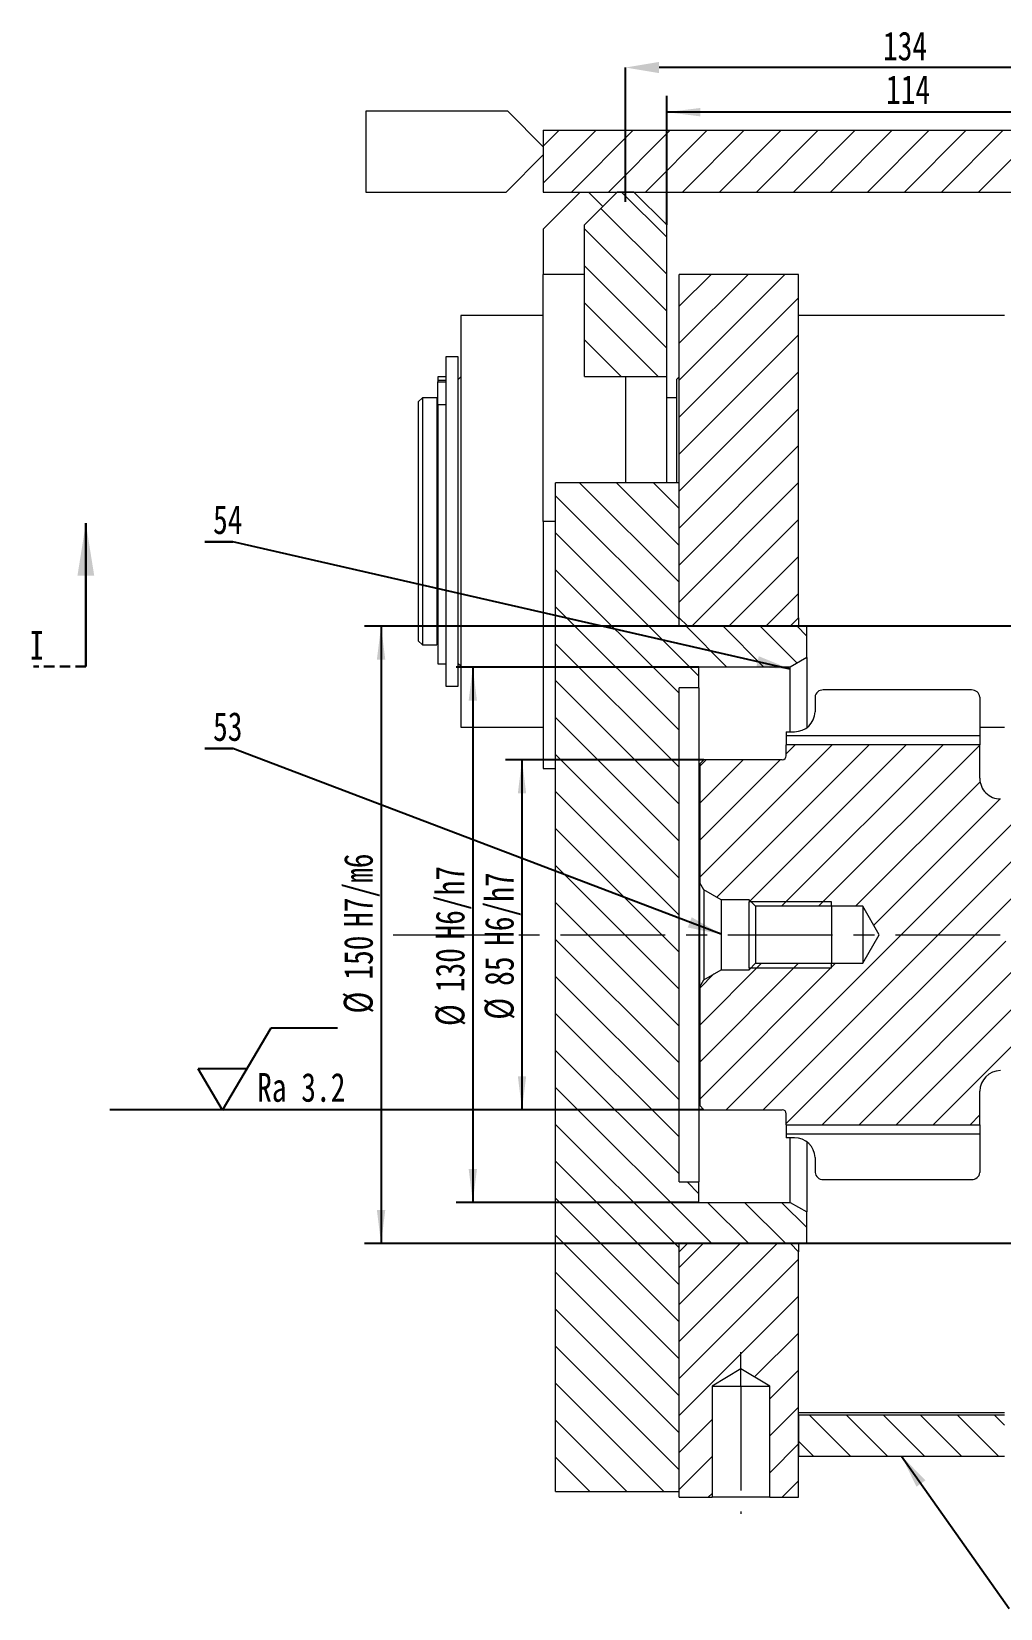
# Model space of a CAD drawing. Header units: millimetres. Extents: x -3 to 1189, y 0 to 841.
# Drawn here: x 609.5 to 727, y 287.4 to 478.9 of the extents above; entities that cross this region are included whole.
import ezdxf

# ---------------------------------------------------------------- set-up
doc = ezdxf.new("R2010")
doc.units = ezdxf.units.MM
doc.header["$PDSIZE"] = -1
for name, pattern in [('CENTER', [10.16, 6.35, -1.27, 1.27, -1.27]), ('CENTERX2', [20.32, 12.7, -2.54, 2.54, -2.54]), ('HIDDEN', [1.905, 1.27, -0.635])]:
    doc.linetypes.add(name, pattern=pattern)
doc.layers.add('10', color=7, linetype='Continuous')
doc.layers.add('图层11', color=7, linetype='CENTER')
doc.styles.add('SLDTEXTSTYLE0', font='hyswlongfangsong.ttf')
doc.styles.get("Standard").update_dxf_attribs({"font": 'hyswlongfangsong.ttf'})
doc.dimstyles.new('SLDDIMSTYLE0', dxfattribs={"dimtxt": 3.5, "dimasz": 4.08, "dimexe": 0, "dimexo": 0.0625, "dimgap": 0.875, "dimtad": 2, "dimlfac": 2, "dimrnd": 1e-09, "dimzin": 12, "dimdsep": 46, "dimtxsty": 'SLDTEXTSTYLE0', "dimsah": 1, "dimcen": 0.09, "dimadec": 0, "dimazin": 3, "dimtfac": 1, "dimtofl": 0, "dimtmove": 0, "dimatfit": 3, "dimfxl": 1, "dimfrac": 2, "dimtolj": 1, "dimtzin": 12, "dimarcsym": 0})
doc.dimstyles.new('SLDDIMSTYLE3', dxfattribs={"dimtxt": 0.18, "dimasz": 4.08, "dimexe": 0, "dimexo": 0.0625, "dimgap": 0, "dimtad": 0, "dimtih": 1, "dimtoh": 1, "dimdec": 0, "dimrnd": 1e-09, "dimzin": 0, "dimdsep": 46, "dimtxsty": 'Standard', "dimsah": 1, "dimcen": 0.09, "dimadec": 0, "dimazin": 0, "dimtfac": 4.08, "dimtdec": 0, "dimtofl": 0, "dimtmove": 0, "dimatfit": 3, "dimfxl": 1, "dimfrac": 2, "dimtolj": 1, "dimtzin": 0, "dimarcsym": 0})
doc.dimstyles.new('SLDDIMSTYLE8', dxfattribs={"dimtxt": 3.5, "dimasz": 4.08, "dimexe": 0, "dimexo": 0.0625, "dimgap": 0.875, "dimtad": 2, "dimlfac": 2, "dimrnd": 1e-09, "dimzin": 12, "dimdsep": 46, "dimtxsty": 'SLDTEXTSTYLE0', "dimsah": 1, "dimcen": 0.09, "dimadec": 0, "dimazin": 3, "dimtfac": 1, "dimtofl": 0, "dimtmove": 0, "dimatfit": 3, "dimfxl": 1, "dimfrac": 2, "dimtolj": 1, "dimarcsym": 0})

# ---------------------------------------------------------------- blocks, each defined once
blk = doc.blocks.new('_D_34')
at = {"layer": '10'}
for p, q in [((686.54, 455.44), (686.54, 471.14)), ((743.54, 455.44), (743.54, 471.14)), ((743.54, 469.14), (686.54, 469.14))]:
    blk.add_line(p, q, dxfattribs=at)
for points in [[(686.54, 469.14), (690.62, 468.63), (690.62, 469.65)], [(743.54, 469.14), (739.46, 469.65), (739.46, 468.63)]]:
    blk.add_solid(points, dxfattribs=at)
at = {"layer": '10', "insert": (713.15, 473.65), "char_height": 3.5, "attachment_point": 1, "style": 'SLDTEXTSTYLE0'}
blk.add_mtext('114', dxfattribs=at)
blk = doc.blocks.new('_D_35')
at = {"layer": '10', "color": 0, "lineweight": -2}
for p, q in [((681.54, 458.25), (681.54, 474.56)), ((744.46, 474.56), (685.62, 474.56)), ((748.54, 457.55), (748.54, 474.56))]:
    blk.add_line(p, q, dxfattribs=at)
at = {"layer": '10', "color": 0}
for points in [[(685.62, 475.24), (685.62, 473.88), (681.54, 474.56)], [(744.46, 475.24), (744.46, 473.88), (748.54, 474.56)]]:
    blk.add_solid(points, dxfattribs=at)
at = {"layer": 'Defpoints', "color": 0}
for p in [(681.54, 474.56), (681.54, 458.19), (748.54, 457.49)]:
    blk.add_point(p, dxfattribs=at)
at = {"layer": '10', "color": 0, "insert": (715.46, 478.93), "char_height": 3.5, "attachment_point": 2, "style": 'SLDTEXTSTYLE0'}
blk.add_mtext('\\A1;134', dxfattribs=at)
blk = doc.blocks.new('_D_36')
at = {"layer": '10'}
for p, q in [((691.04, 390.49), (666.97, 390.49)), ((668.97, 390.49), (668.97, 347.99)), ((691.04, 347.99), (666.97, 347.99))]:
    blk.add_line(p, q, dxfattribs=at)
for points in [[(668.97, 390.49), (668.47, 386.41), (669.48, 386.41)], [(668.97, 347.99), (669.48, 352.07), (668.47, 352.07)]]:
    blk.add_solid(points, dxfattribs=at)
at = {"layer": '10', "char_height": 3.5, "attachment_point": 1, "rotation": 90, "style": 'SLDTEXTSTYLE0'}
for s, insert in [(' H6/h7', (664.46, 366.11)), ('85', (664.46, 363.04)), ('%%c', (664.45, 358.93))]:
    blk.add_mtext(s, dxfattribs=dict(at, insert=insert))
blk = doc.blocks.new('_D_37')
at = {"layer": '10'}
for p, q in [((690.44, 401.74), (661, 401.74)), ((663, 401.74), (663, 336.74)), ((690.44, 336.74), (661, 336.74))]:
    blk.add_line(p, q, dxfattribs=at)
for points in [[(663, 401.74), (662.5, 397.66), (663.51, 397.66)], [(663, 336.74), (663.51, 340.82), (662.5, 340.82)]]:
    blk.add_solid(points, dxfattribs=at)
at = {"layer": '10', "char_height": 3.5, "attachment_point": 1, "rotation": 90, "style": 'SLDTEXTSTYLE0'}
for s, insert in [(' H6/h7', (658.49, 366.88)), ('130', (658.49, 362.27)), ('%%c', (658.48, 358.16))]:
    blk.add_mtext(s, dxfattribs=dict(at, insert=insert))
blk = doc.blocks.new('_D_40')
at = {"layer": '10'}
for p, q in [((728.54, 406.74), (649.87, 406.74)), ((651.87, 406.74), (651.87, 331.74)), ((728.54, 331.74), (649.87, 331.74))]:
    blk.add_line(p, q, dxfattribs=at)
for points in [[(651.87, 406.74), (651.36, 402.66), (652.38, 402.66)], [(651.87, 331.74), (652.38, 335.82), (651.36, 335.82)]]:
    blk.add_solid(points, dxfattribs=at)
at = {"layer": '10', "char_height": 3.5, "attachment_point": 1, "rotation": 90, "style": 'SLDTEXTSTYLE0'}
for s, insert in [(' H7/m6', (647.36, 368.4)), ('150', (647.36, 363.79)), ('%%c', (647.34, 359.68))]:
    blk.add_mtext(s, dxfattribs=dict(at, insert=insert))
blk = doc.blocks.new('SW_NOTE_55')
at = {"layer": '10', "color": 0}
for p, q in [((-3.4, 0), (0, 0)), ((0, 0), (-3.4, 0)), ((-3.4, 0), (0, 0)), ((0, 0), (-3.4, 0)), ((-3.4, 0), (0, 0)), ((0, 0), (-3.4, 0))]:
    blk.add_line(p, q, dxfattribs=at)
at = {"layer": '10', "color": 0, "insert": (-0.61, 4.44), "char_height": 3.5, "attachment_point": 2, "style": 'SLDTEXTSTYLE0'}
blk.add_mtext('53', dxfattribs=at)
blk = doc.blocks.new('SW_NOTE_56')
at = {"layer": '10', "color": 0}
for p, q in [((-3.4, 0), (0, 0)), ((0, 0), (-3.4, 0)), ((-3.4, 0), (0, 0)), ((0, 0), (-3.4, 0)), ((-3.4, 0), (0, 0)), ((0, 0), (-3.4, 0))]:
    blk.add_line(p, q, dxfattribs=at)
at = {"layer": '10', "color": 0, "insert": (-0.61, 4.44), "char_height": 3.5, "attachment_point": 2, "style": 'SLDTEXTSTYLE0'}
blk.add_mtext('54', dxfattribs=at)
blk = doc.blocks.new('SW_SFSYMBOL_4')
at = {"layer": '10', "color": 0}
for p, q in [((-4.2, 0), (1.7, 10)), ((1.7, 10), (9.75, 10)), ((-4.2, 0), (-7.15, 5)), ((-1.25, 5), (-7.15, 5))]:
    blk.add_line(p, q, dxfattribs=at)
at = {"layer": '10', "color": 0, "insert": (0, 4.51), "char_height": 3.5, "attachment_point": 1, "style": 'SLDTEXTSTYLE0'}
blk.add_mtext('Ra 3.2', dxfattribs=at)

msp = doc.modelspace()

# ---------------------------------------------------------------- hatches: boundary and pattern name
at = {"linetype": 'Continuous', "lineweight": 0}
h = msp.add_hatch(dxfattribs=at)
h.set_pattern_fill('ANSI31', style=0)
h.paths.add_polyline_path([(671.5391, 466.9445), (671.5391, 459.4445), (758.5391, 459.4445), (758.5391, 466.9445)], flags=0)
h = msp.add_hatch(dxfattribs=at)
h.set_pattern_fill('ANSI31', angle=90, style=0)
h.paths.add_polyline_path([(686.5391, 455.4445), (682.5391, 459.4445), (680.5391, 459.4445), (676.5391, 455.4445), (676.5391, 437.0445), (686.5391, 437.0445)], flags=0)
h = msp.add_hatch(dxfattribs=at)
h.set_pattern_fill('ANSI31', style=0)
h.paths.add_polyline_path([(701.5392, 406.7445), (702.5391, 407.7443), (702.5391, 449.4445), (688.0391, 449.4445), (688.0391, 407.7443), (689.0389, 406.7445)], flags=0)
h = msp.add_hatch(dxfattribs=at)
h.set_pattern_fill('ANSI31', angle=90, style=0)
h.paths.add_polyline_path([(690.4391, 339.2445), (688.0391, 339.2445), (688.0391, 399.2445), (690.4391, 399.2445), (690.4391, 401.7445), (701.539, 401.7445), (703.5391, 402.8992), (703.5391, 406.7445), (688.0391, 406.7445), (688.0391, 424.1445), (673.0391, 424.1445), (673.0391, 301.6445), (688.0391, 301.6445), (688.0391, 331.7445), (703.5391, 331.7445), (703.5391, 335.5898), (701.539, 336.7445), (690.4391, 336.7445)], flags=0)
h = msp.add_hatch(dxfattribs=at)
h.set_pattern_fill('ANSI31', style=0)
edge = h.paths.add_edge_path(flags=0)
edge.add_line((749.0391, 375.5695), (749.0391, 381.2445))
edge.add_line((749.0391, 381.2445), (748.5391, 381.7445))
edge.add_line((748.5391, 381.7445), (733.0391, 381.7445))
edge.add_line((733.0391, 381.7445), (733.0391, 383.7445))
edge.add_line((733.0391, 383.7445), (732.5391, 384.2445))
edge.add_line((732.5391, 384.2445), (727.0391, 384.2445))
edge.add_line((727.0391, 384.2445), (727.0391, 385.7445))
edge.add_arc((727.0391, 388.2445), 2.5, 179.999915, 270, ccw=False)
edge.add_line((724.5391, 388.2445), (724.5391, 392.3065))
edge.add_line((724.5391, 392.3065), (701.0391, 392.3065))
edge.add_line((701.0391, 392.3065), (701.0391, 390.9945))
edge.add_arc((700.5391, 390.9945), 0.5, 270, 359.99993, ccw=False)
edge.add_line((700.5391, 390.4945), (691.0391, 390.4945))
edge.add_line((691.0391, 390.4945), (690.5391, 389.9945))
edge.add_line((690.5391, 389.9945), (690.5391, 375.5695))
edge.add_line((690.5391, 375.5695), (691.0361, 374.7087))
edge.add_line((691.0361, 374.7087), (693.1391, 373.4945))
edge.add_line((693.1391, 373.4945), (696.5391, 373.4945))
edge.add_line((696.5391, 373.4945), (697.3303, 372.7032))
edge.add_line((697.3303, 372.7032), (710.3303, 372.7032))
edge.add_line((710.3303, 372.7032), (712.3272, 369.2445))
edge.add_line((712.3272, 369.2445), (710.3303, 365.7857))
edge.add_line((710.3303, 365.7857), (697.3303, 365.7857))
edge.add_line((697.3303, 365.7857), (696.5391, 364.9945))
edge.add_line((696.5391, 364.9945), (693.1391, 364.9945))
edge.add_line((693.1391, 364.9945), (691.0361, 363.7803))
edge.add_line((691.0361, 363.7803), (690.5391, 362.9195))
edge.add_line((690.5391, 362.9195), (690.5391, 348.4945))
edge.add_line((690.5391, 348.4945), (691.0391, 347.9945))
edge.add_line((691.0391, 347.9945), (700.5391, 347.9945))
edge.add_arc((700.5391, 347.4945), 0.5, 0, 90, ccw=False)
edge.add_line((701.0391, 347.4945), (701.0391, 346.1825))
edge.add_line((701.0391, 346.1825), (724.5391, 346.1825))
edge.add_line((724.5391, 346.1825), (724.5391, 350.2445))
edge.add_arc((727.0391, 350.2445), 2.5, 90, 180, ccw=False)
edge.add_line((727.0391, 352.7445), (727.0391, 354.2445))
edge.add_line((727.0391, 354.2445), (732.5391, 354.2445))
edge.add_line((732.5391, 354.2445), (733.0391, 354.7445))
edge.add_line((733.0391, 354.7445), (733.0391, 356.7445))
edge.add_line((733.0391, 356.7445), (748.5391, 356.7445))
edge.add_line((748.5391, 356.7445), (749.0391, 357.2445))
edge.add_line((749.0391, 357.2445), (749.0391, 362.9195))
edge.add_line((749.0391, 362.9195), (748.5421, 363.7803))
edge.add_line((748.5421, 363.7803), (746.4391, 364.9945))
edge.add_line((746.4391, 364.9945), (743.0391, 364.9945))
edge.add_line((743.0391, 364.9945), (742.2478, 365.7857))
edge.add_line((742.2478, 365.7857), (729.2478, 365.7857))
edge.add_line((729.2478, 365.7857), (727.2509, 369.2445))
edge.add_line((727.2509, 369.2445), (729.2478, 372.7032))
edge.add_line((729.2478, 372.7032), (742.2478, 372.7032))
edge.add_line((742.2478, 372.7032), (743.0391, 373.4945))
edge.add_line((743.0391, 373.4945), (746.4391, 373.4945))
edge.add_line((746.4391, 373.4945), (748.5421, 374.7087))
edge.add_line((748.5421, 374.7087), (749.0391, 375.5695))
h = msp.add_hatch(dxfattribs=at)
h.set_pattern_fill('ANSI31', style=0)
h.paths.add_polyline_path([(699.0391, 314.4445), (699.0391, 300.9445), (702.5391, 300.9445), (702.5391, 330.7446), (701.5392, 331.7445), (689.0389, 331.7445), (688.0391, 330.7446), (688.0391, 300.9445), (692.0391, 300.9445), (692.0391, 314.4445), (695.5391, 316.5475)], flags=0)
h = msp.add_hatch(dxfattribs=at)
h.set_pattern_fill('ANSI31', angle=90, style=0)
h.paths.add_polyline_path([(702.5391, 310.9445), (702.5391, 305.9445), (727.5391, 305.9445), (727.5391, 310.9445)], flags=0)

# ---------------------------------------------------------------- linework, layer by layer
at = {"color": 7, "linetype": 'Continuous', "lineweight": 15}
for p, q in [((667.2391, 469.2445), (650.0391, 469.2445)), ((650.0391, 469.2445), (650.0391, 459.4445)), ((671.5391, 464.9445), (667.2391, 469.2445)), ((671.5391, 466.9445), (758.5391, 466.9445)), ((671.5391, 466.9445), (671.5391, 459.4445)), ((667.0391, 459.4445), (671.5391, 463.9445)), ((650.0391, 459.4445), (667.0391, 459.4445)), ((671.5391, 459.4445), (758.5391, 459.4445)), ((676.0391, 459.4445), (671.5391, 454.9445)), ((680.5391, 459.4445), (676.5391, 455.4445)), ((677.0391, 459.4445), (678.7891, 457.6945)), ((682.5391, 459.4445), (680.5391, 459.4445)), ((686.5391, 455.4445), (682.5391, 459.4445)), ((671.5391, 454.9445), (671.5391, 449.4445)), ((676.5391, 437.0445), (676.5391, 455.4445)), ((686.5391, 437.0445), (686.5391, 455.4445)), ((676.5391, 449.4445), (671.5391, 449.4445)), ((671.5391, 419.4445), (671.5391, 449.4445)), ((688.0391, 407.7443), (688.0391, 449.4445)), ((702.5391, 449.4445), (688.0391, 449.4445)), ((702.5391, 407.7443), (702.5391, 449.4445)), ((671.5391, 444.4445), (661.5391, 444.4445)), ((661.5391, 444.4445), (661.5391, 394.4445)), ((727.5391, 444.4445), (702.5391, 444.4445)), ((661.2391, 439.4445), (659.7391, 439.4445)), ((659.7391, 439.4445), (659.7391, 399.4445)), ((661.2391, 399.4445), (661.2391, 439.4445)), ((659.7391, 437.0143), (658.7391, 437.0143)), ((658.7391, 437.0143), (658.7391, 436.5864)), ((661.5391, 436.9945), (661.2391, 436.6945)), ((676.5391, 437.0445), (686.5391, 437.0445)), ((681.5391, 437.0445), (681.5391, 424.1445)), ((686.5391, 424.1445), (686.5391, 437.0445)), ((688.0391, 436.9945), (687.7391, 436.6945)), ((687.7391, 436.6945), (687.7391, 424.1445)), ((658.7391, 436.5864), (659.7391, 436.5864)), ((658.7391, 436.5864), (658.7391, 436.4093)), ((658.7391, 436.4093), (659.7391, 436.4093)), ((658.7391, 433.6123), (658.7391, 436.4093)), ((656.8891, 434.4445), (656.3891, 433.9444)), ((656.3891, 433.9444), (656.3891, 404.9445)), ((658.6391, 434.4445), (656.8891, 434.4445)), ((656.8891, 434.4445), (656.8891, 404.4445)), ((658.6391, 434.4445), (658.6391, 404.4445)), ((658.7391, 433.6945), (658.6391, 433.6945)), ((659.7391, 433.6123), (658.7391, 433.6123)), ((658.7391, 433.6123), (658.7391, 402.1345)), ((687.7391, 434.4445), (686.5391, 434.4445)), ((688.0391, 424.1445), (673.0391, 424.1445)), ((673.0391, 301.6445), (673.0391, 424.1445)), ((688.0391, 406.7445), (688.0391, 424.1445)), ((671.5391, 419.4445), (671.5391, 389.4445)), ((689.0389, 406.7445), (688.0391, 407.7443)), ((703.5391, 406.7445), (688.0391, 406.7445)), ((701.5392, 406.7445), (689.0389, 406.7445)), ((702.5391, 407.7443), (701.5392, 406.7445)), ((702.5391, 407.7443), (702.5391, 406.7445)), ((703.5391, 402.8992), (703.5391, 406.7445)), ((656.3891, 404.9445), (656.8891, 404.4445)), ((656.8891, 404.4445), (658.6391, 404.4445)), ((658.6391, 405.1945), (658.7391, 405.1945)), ((661.2391, 402.1945), (661.5391, 401.8945)), ((703.5391, 402.8992), (701.539, 401.7445)), ((703.5391, 402.8992), (703.5391, 394.4429)), ((658.7391, 402.1345), (659.7391, 402.1345)), ((701.539, 401.7445), (690.4391, 401.7445)), ((690.4391, 399.2445), (690.4391, 401.7445)), ((701.539, 393.9075), (701.539, 401.7445)), ((659.7391, 399.4445), (661.2391, 399.4445)), ((690.4391, 399.2445), (688.0391, 399.2445)), ((688.0391, 339.2445), (688.0391, 399.2445)), ((690.4391, 399.2445), (690.4391, 339.2445)), ((723.5391, 398.9741), (705.5391, 398.9741)), ((704.5391, 398.1054), (704.5391, 396.3062)), ((724.5391, 398.1054), (724.5391, 393.4619)), ((661.5391, 394.4445), (671.5391, 394.4445)), ((701.0391, 393.9075), (702.0391, 393.9075)), ((701.0391, 393.9075), (701.0391, 393.4619)), ((701.0391, 393.4619), (724.5391, 393.4619)), ((701.0391, 393.4619), (701.0391, 392.3065)), ((703.5391, 394.4445), (703.5481, 394.4445)), ((724.5391, 394.4445), (727.5391, 394.4445)), ((724.5391, 393.4619), (724.5391, 392.3065)), ((724.5391, 392.3065), (701.0391, 392.3065)), ((701.0391, 390.9945), (701.0391, 392.3065)), ((724.5391, 388.2445), (724.5391, 392.3065)), ((671.5391, 389.4445), (673.0391, 389.4445)), ((691.0391, 390.4945), (690.5391, 389.9945)), ((690.5391, 389.9945), (690.5391, 375.5695)), ((700.5391, 390.4945), (691.0391, 390.4945)), ((691.0361, 374.7087), (690.5391, 375.5695)), ((690.5391, 362.9195), (690.5391, 375.5695)), ((693.1391, 373.4945), (691.0361, 374.7087)), ((691.0361, 374.7087), (691.0361, 363.7803)), ((696.5391, 373.4945), (693.1391, 373.4945)), ((693.1391, 373.4945), (693.1391, 364.9945)), ((697.3303, 372.7032), (696.5391, 373.4945)), ((696.5391, 373.4945), (696.5391, 373.2445)), ((696.5391, 365.2445), (696.5391, 373.2445)), ((706.5391, 373.2445), (696.5391, 373.2445)), ((710.3303, 372.7032), (697.3303, 372.7032)), ((697.3303, 372.7032), (697.3303, 365.7857)), ((706.5391, 372.7033), (706.5391, 373.2445)), ((706.5391, 372.7033), (706.5391, 372.6995)), ((706.5391, 372.6995), (706.5391, 365.7857)), ((712.3272, 369.2445), (710.3303, 372.7032)), ((710.3303, 372.7032), (710.3303, 365.7857)), ((710.3303, 365.7857), (712.3272, 369.2445)), ((696.5391, 364.9945), (697.3303, 365.7857)), ((697.3303, 365.7857), (710.3303, 365.7857)), ((706.5391, 365.2445), (706.5391, 365.7857)), ((691.0361, 363.7803), (693.1391, 364.9945)), ((693.1391, 364.9945), (696.5391, 364.9945)), ((696.5391, 365.2445), (706.5391, 365.2445)), ((696.5391, 365.2445), (696.5391, 364.9945)), ((690.5391, 362.9195), (691.0361, 363.7803)), ((690.5391, 362.9195), (690.5391, 348.4945)), ((724.5391, 346.1825), (724.5391, 350.2445)), ((690.5391, 348.4945), (691.0391, 347.9945)), ((691.0391, 347.9945), (700.5391, 347.9945)), ((701.0391, 346.1825), (701.0391, 347.4945)), ((701.0391, 346.1825), (724.5391, 346.1825)), ((701.0391, 346.1825), (701.0391, 345.0303)), ((724.5391, 345.0303), (701.0391, 345.0303)), ((701.0391, 345.0303), (701.0391, 344.5848)), ((724.5391, 346.1825), (724.5391, 345.0303)), ((724.5391, 345.0303), (724.5391, 340.3909)), ((702.0391, 344.5848), (701.0391, 344.5848)), ((701.539, 336.7445), (701.539, 344.5848)), ((703.5391, 344.0416), (703.5391, 335.5898)), ((704.5391, 342.1879), (704.5391, 340.3909)), ((688.0391, 339.2445), (690.4391, 339.2445)), ((690.4391, 336.7445), (690.4391, 339.2445)), ((705.5391, 339.5236), (723.5391, 339.5236)), ((690.4391, 336.7445), (701.539, 336.7445)), ((701.539, 336.7445), (703.5391, 335.5898)), ((703.5391, 331.7445), (703.5391, 335.5898)), ((688.0391, 331.7445), (703.5391, 331.7445)), ((688.0391, 301.6445), (688.0391, 331.7445)), ((688.0391, 330.7446), (689.0389, 331.7445)), ((689.0389, 331.7445), (701.5392, 331.7445)), ((701.5392, 331.7445), (702.5391, 330.7446)), ((702.5391, 331.7445), (702.5391, 330.7446)), ((688.0391, 300.9445), (688.0391, 330.7446)), ((702.5391, 300.9445), (702.5391, 330.7446)), ((695.5391, 316.5475), (692.0391, 314.4445)), ((699.0391, 314.4445), (695.5391, 316.5475)), ((692.0391, 314.4445), (692.0391, 300.9445)), ((692.0391, 314.4445), (699.0391, 314.4445)), ((699.0391, 300.9445), (699.0391, 314.4445)), ((727.5391, 311.1813), (702.5391, 311.1813)), ((702.5391, 310.9445), (727.5391, 310.9445)), ((702.5391, 310.9445), (702.5391, 305.9445)), ((702.5391, 305.9445), (727.5391, 305.9445)), ((673.0391, 301.6445), (688.0391, 301.6445)), ((688.0391, 300.9445), (692.0391, 300.9445)), ((699.0391, 300.9445), (692.0391, 300.9445)), ((699.0391, 300.9445), (702.5391, 300.9445))]:
    msp.add_line(p, q, dxfattribs=at)
at = {"color": 8, "linetype": 'Continuous', "lineweight": 15}
msp.add_line((673.0391, 419.4445), (671.5391, 419.4445), dxfattribs=at)
at = {"color": 7, "linetype": 'Continuous', "lineweight": 30}
msp.add_line((616.0382, 401.8057), (616.0382, 419.2155), dxfattribs=at)
at = {"color": 7, "linetype": 'HIDDEN', "lineweight": 30}
msp.add_line((616.0382, 401.8057), (609.6882, 401.8057), dxfattribs=at)
at = {"color": 7, "linetype": 'Continuous', "lineweight": 15}
for centre, radius, start, end in [((705.4746, 398.0384), 0.9379, 86.056725, 175.90266), ((723.5844, 398.0164), 0.9588, 5.328888, 92.711727), ((702.0671, 396.3804), 2.4731, 269.349785, 358.280699), ((700.5391, 390.9945), 0.5, 270, 359.99993), ((727.0391, 388.2445), 2.5, 179.999915, 270), ((727.0391, 350.2445), 2.5, 90, 180), ((700.5391, 347.4945), 0.5, 360, 90), ((702.0802, 342.1255), 2.4596, 1.453917, 90.958467), ((705.4932, 340.481), 0.9584, 185.389052, 272.741158), ((723.6042, 340.4587), 0.9373, 266.017202, 355.852588)]:
    msp.add_arc(centre, radius, start, end, dxfattribs=at)
at = {"color": 7, "linetype": 'Continuous', "lineweight": 30}
msp.add_solid([(616.0382, 419.2155), (615.0222, 412.8655), (617.0542, 412.8655)], dxfattribs=at)
at = {"layer": '10'}
msp.add_line((691.0391, 347.9945), (618.9426, 347.9945), dxfattribs=at)
at = {"layer": '10', "linetype": 'CENTERX2', "lineweight": 0}
msp.add_line((695.5391, 314.4445), (695.5391, 318.5475), dxfattribs=at)
at = {"layer": '图层11', "linetype": 'CENTERX2', "lineweight": 0}
for p, q in [((653.3303, 369.2445), (822.0934, 369.2445)), ((695.5391, 314.4445), (695.5391, 298.9445))]:
    msp.add_line(p, q, dxfattribs=at)

# ---------------------------------------------------------------- block references
at = {"layer": '10'}
for name, p in [('SW_NOTE_56', (633.871, 416.9779)), ('SW_NOTE_55', (633.871, 391.8506)), ('SW_SFSYMBOL_4', (636.8257, 347.9584))]:
    msp.add_blockref(name, p, dxfattribs=at)

# ---------------------------------------------------------------- texts
at = {"color": 7, "linetype": 'Continuous', "insert": (609.2001, 406.1389), "char_height": 3.5, "attachment_point": 1, "style": 'SLDTEXTSTYLE0'}
msp.add_mtext('I', dxfattribs=at)

# ---------------------------------------------------------------- dimensions: what is measured, and where the dimension line sits
at = {"layer": '10'}
for base, p1, p2, picture, middle in [((681.5391, 474.5556), (748.5391, 457.485), (681.5391, 458.1852), '_D_35', (715.457, 474.5556)), ((686.5391, 469.1386), (743.5391, 455.4445), (686.5391, 455.4445), '_D_34', (715.457, 469.1386))]:
    dim = msp.add_linear_dim(base=base, p1=p1, p2=p2, dimstyle='SLDDIMSTYLE0', dxfattribs=at)
    dim.commit()
    dim.dimension.update_dxf_attribs({"geometry": picture, "text_midpoint": middle, "dimtype": 160})
for base, p1, p2, angle, text, picture, middle in [((651.8688, 331.7445), (728.5389, 406.7445), (728.5389, 331.7445), 90, '%%c<>H7/m6', '_D_40', (651.8688, 368.8904)), ((663.0034, 336.7445), (690.4391, 401.7445), (690.4391, 336.7445), 90, '%%c<>H6/h7', '_D_37', (663.0034, 367.1261)), ((668.9732, 347.9945), (691.0391, 390.4945), (691.0391, 347.9945), 89.999999, '%%c<>H6/h7', '_D_36', (668.9732, 367.1261))]:
    dim = msp.add_linear_dim(base=base, p1=p1, p2=p2, angle=angle, text=text, dimstyle='SLDDIMSTYLE8', dxfattribs=at)
    dim.commit()
    dim.dimension.update_dxf_attribs({"geometry": picture, "text_midpoint": middle, "dimtype": 160})

# ---------------------------------------------------------------- leaders
for points in [[(701.539, 401.5047), (633.871, 416.9779)], [(693.1391, 369.3034), (633.871, 391.8506)], [(715.0391, 305.9445), (728.0985, 287.4363)]]:
    msp.add_leader(points, dimstyle='SLDDIMSTYLE3', dxfattribs=at)

doc.saveas('drawing.dxf')
